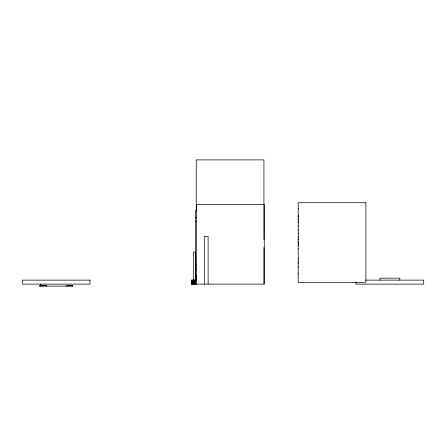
<?xml version="1.0" encoding="UTF-8"?>
<svg xmlns="http://www.w3.org/2000/svg" width="446" height="446" viewBox="0 0 446 446"><rect width="100%" height="100%" fill="white"/><g stroke="black" fill="none" stroke-linecap="round" stroke-linejoin="round"><path stroke-width="0.67" d="M39.499 286.109L72.793 286.109L72.074 285.312L67.407 285.312L66.794 286.109L65.718 285.791M40.759 284.018L40.759 285.312L39.655 286.109L40.218 285.312L46.863 285.312M46.445 286.109L44.884 285.312L43.251 286.109L42.353 285.312L40.932 286.109L40.759 285.312M43.702 285.713L44.884 285.312M298.196 208.89L298.647 208.89M196.563 210.646L195.37 210.646L195.37 275.55L196.563 275.55M298.196 215.658L298.647 215.658M298.196 216.132L298.647 216.132M195.37 217.414L196.563 217.414M298.196 217.525L298.647 217.525M298.196 219.638L298.647 219.638M298.196 219.739L298.647 219.739M195.37 221.394L196.563 221.394M298.196 221.567L298.647 221.567M298.196 222.626L298.647 222.626M298.196 225.988L298.647 225.988M298.196 229.595L298.647 229.595M298.196 233.197L298.647 233.197M298.196 236.558L298.647 236.558M298.196 238.053L298.647 238.053M298.196 239.446L298.647 239.446M298.196 241.537L298.647 241.537M298.196 241.66L298.647 241.66M298.196 243.053L298.647 243.053M298.196 243.126L298.647 243.126M298.196 245.088L298.647 245.088M298.196 245.517L298.647 245.517M298.196 248.745L298.647 248.745M298.196 258.797L298.647 258.797M298.196 262.081L298.647 262.081M298.196 263.04L298.647 263.04M195.37 264.796L196.563 264.796M298.196 267.02L298.647 267.02M195.37 268.776L196.563 268.776M298.196 273.788L298.647 273.788M196.563 284.119L196.563 204.485L264.255 204.485L264.255 284.119L191.635 284.119L191.635 280.138L197.026 280.138M365.681 280.138L423.7 280.138L423.7 284.119L356.014 284.119L356.014 282.128M67.407 285.312L69.771 286.109L69.938 285.312L71.817 286.109L71.527 285.312L72.793 286.109M399.806 280.138L399.806 278.148L379.903 278.148L379.903 280.138M263.932 239.524L263.932 159.891L196.246 159.891L196.246 210.98M263.932 247.485L263.932 284.119M208.115 284.119L208.115 236.341L204.307 236.341L204.307 284.119M196.134 275.059L196.134 280.634M195.61 275.087L195.61 279.408M195.599 280.138L195.577 284.119M195.515 279.202L195.515 252.124L193.525 252.124L193.525 279.993M195.526 280.138L195.526 284.119M195.443 280.138L195.443 284.119M195.326 280.138L195.326 284.119M195.181 280.138L195.181 284.119M195.019 280.138L195.019 284.119M194.835 280.138L194.835 284.119M194.634 280.138L194.634 284.119M194.378 280.138L194.378 284.119M194.216 280.138L194.216 284.119M194.127 280.138L194.127 284.119M193.91 280.138L193.91 284.119M193.726 280.138L193.742 284.119M193.553 280.138L193.553 284.119M193.347 280.138L193.347 284.119M193.096 280.138L193.096 284.119M192.778 280.138L192.778 284.119M192.544 280.138L192.544 284.119M192.332 280.138L192.332 284.119M192.137 280.138L192.137 284.119M191.964 280.138L191.964 284.119M191.825 280.138L191.825 284.119M191.657 280.138L191.719 284.119M365.882 202.729L298.196 202.729L298.196 282.363L365.882 282.363L365.882 202.729M89.986 280.138L22.3 280.138L22.3 284.119L89.986 284.119L89.986 280.138"/></g></svg>
